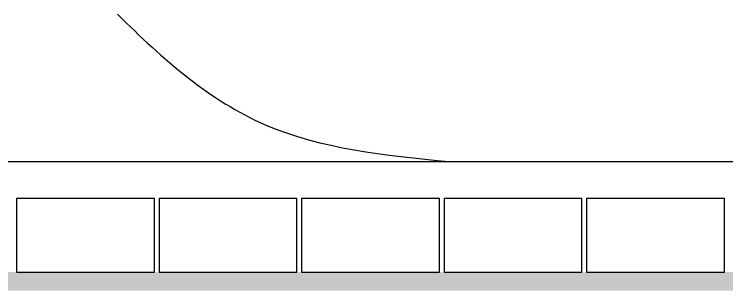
# Model space of a CAD drawing. Header units: millimetres. Extents: x 4694 to 10904, y 3135 to 7625.
# Drawn here: x 6682 to 7457, y 5919 to 6219 of the extents above; entities that cross this region are included whole.
import ezdxf

# ---------------------------------------------------------------- set-up
doc = ezdxf.new("R2010")
doc.units = ezdxf.units.MM
doc.header["$LTSCALE"] = 0.1
doc.layers.add('SRAFY', color=251, linetype='Continuous', lineweight=13)

msp = doc.modelspace()

# ---------------------------------------------------------------- hatches: boundary and pattern name
at = {"layer": 'SRAFY'}
h = msp.add_hatch(dxfattribs=at)
h.set_pattern_fill('AR-SAND', color=256, scale=0.5)
h.set_pattern_definition([(37.5, (-626.11, 704.445), (-0.800016, 24.47066), [0, -19.304, 0, -21.59, 0, -20.6375]), (7.5, (-626.11, 704.445), (22.47616, 35.84126), [0, -10.414, 0, -17.399, 0, -6.6675]), (327.5, (-641.73, 704.445), (39.54962, 0.07186), [0, -6.35, 0, -22.86, 0, -29.845]), (317.5, (-641.73, 704.445), (38.17782, 11.14647), [0, -3.175, 0, -14.986, 0, -17.145])])
h.paths.add_polyline_path([(5599.34, 5939.1), (5599.34, 5919.15), (5939.87, 5919.1), (6059.84, 5918.94), (6059.84, 5939.1)])
h.paths.add_polyline_path([(7764.34, 5918.76), (7764.34, 5939.1), (6059.84, 5939.1), (6059.84, 5918.94), (6189.84, 5918.76)])

# ---------------------------------------------------------------- linework, layer by layer
msp.add_line((5754.83, 6059.1), (9754.83, 6059.1))
at = {"color": 7, "linetype": 'Continuous'}
for p, q in [((6834.34, 6019.1), (6684.34, 6019.1)), ((6684.34, 6019.1), (6684.34, 5939.1)), ((6834.34, 5939.1), (6834.34, 6019.1)), ((6989.34, 6019.1), (6839.34, 6019.1)), ((6839.34, 6019.1), (6839.34, 5939.1)), ((6989.34, 5939.1), (6989.34, 6019.1)), ((7144.34, 6019.1), (6994.34, 6019.1)), ((6994.34, 6019.1), (6994.34, 5939.1)), ((7144.34, 5939.1), (7144.34, 6019.1)), ((7299.34, 6019.1), (7149.34, 6019.1)), ((7149.34, 6019.1), (7149.34, 5939.1)), ((7299.34, 5939.1), (7299.34, 6019.1)), ((7454.34, 6019.1), (7304.34, 6019.1)), ((7304.34, 6019.1), (7304.34, 5939.1)), ((7454.34, 5939.1), (7454.34, 6019.1)), ((6684.34, 5939.1), (6834.34, 5939.1)), ((6839.34, 5939.1), (6989.34, 5939.1)), ((6994.34, 5939.1), (7144.34, 5939.1)), ((7149.34, 5939.1), (7299.34, 5939.1)), ((7304.34, 5939.1), (7454.34, 5939.1))]:
    msp.add_line(p, q, dxfattribs=at)
at = {"color": 251, "true_color": 0x636466}
msp.add_open_spline([(6794.24, 6219.1), (6843.57, 6170.09), (6946.48, 6079.66), (7085.16, 6065.98), (7154.83, 6059.1)], degree=3, knots=[514.238227, 514.238227, 514.238227, 514.238227, 716.210739, 920.171495, 920.171495, 920.171495, 920.171495], dxfattribs=at)

doc.saveas('drawing.dxf')
